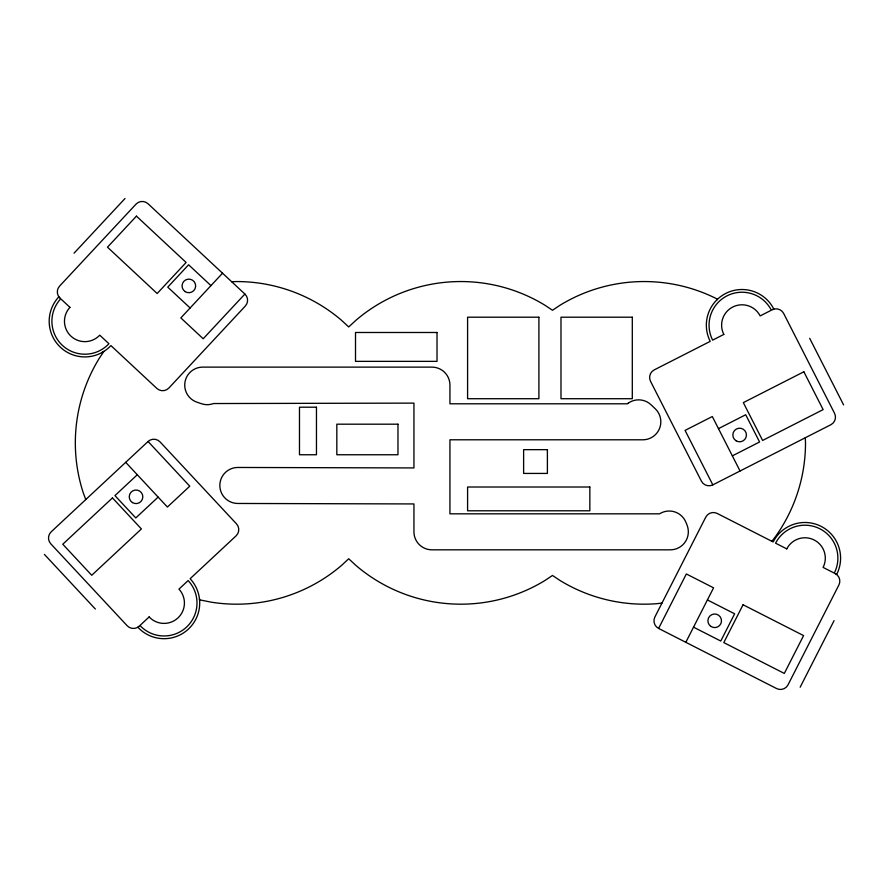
<?xml version="1.0" encoding="UTF-8"?>
<svg xmlns="http://www.w3.org/2000/svg" width="888" height="888" viewBox="0 0 888 888"><rect width="100%" height="100%" fill="white"/><g stroke="black" fill="none" stroke-linecap="round" stroke-linejoin="round"><path stroke-width="1.33" d="M658.596 628.427A8.492 8.492 0 0 1 654.878 617.005L705.76 517.149A8.492 8.492 0 0 1 717.182 513.431L773.159 541.958A35.664 35.664 0 0 1 821.123 526.373A35.664 35.664 0 0 1 836.707 574.336L835.197 573.57A8.492 8.492 0 0 1 838.905 584.981L788.022 684.848A8.492 8.492 0 0 1 776.6 688.555L658.596 628.427L686.346 573.959L713.575 587.834L685.825 642.302M800.155 687.212L834.076 620.645M771.85 541.292L774.691 537.684A161.316 161.316 0 0 0 805.505 442.868L805.294 437.751M74.059 253.169L125.008 198.524M222.533 273.215L180.841 317.915L203.197 338.761L244.888 294.05L148.019 203.729A8.492 8.492 0 0 0 136.019 204.14L59.585 286.114A8.492 8.492 0 0 0 60.007 298.113L58.763 296.947A35.664 35.664 0 0 0 60.528 347.352A35.664 35.664 0 0 0 110.922 345.587L156.876 388.445A8.492 8.492 0 0 0 168.875 388.023L245.31 306.06A8.492 8.492 0 0 0 244.888 294.05M148.063 441.48L51.193 531.812A8.492 8.492 0 0 0 50.783 543.811L127.206 625.774A8.492 8.492 0 0 0 139.205 626.195L137.973 627.35A35.664 35.664 0 0 0 188.367 629.115A35.664 35.664 0 0 0 190.132 578.71L236.075 535.864A8.492 8.492 0 0 0 236.497 523.865L160.062 441.902A8.492 8.492 0 0 0 148.063 441.48L189.755 486.191L167.399 507.037L125.708 462.326M137.296 474.747L114.941 495.593L135.786 517.948L158.131 497.102M716.771 299.955L717.415 299.134A161.316 161.316 0 0 0 559.895 305.317L552.491 310.267L545.077 305.317A161.316 161.316 0 0 0 356.021 320.202L348.718 326.951L341.414 320.202A161.316 161.316 0 0 0 236.641 281.552L231.679 281.74M102.131 352.458L103.907 351.382L99.101 358.574A161.316 161.316 0 0 0 83.228 492.718L85.759 499.578M718.481 428.627L745.709 414.752L759.584 441.98L732.356 455.866M712.831 484.87L830.835 424.742A8.492 8.492 0 0 0 834.554 413.32L783.671 313.464A8.492 8.492 0 0 0 772.249 309.746L773.77 308.98A35.664 35.664 0 0 0 725.807 293.395A35.664 35.664 0 0 0 710.222 341.358L654.234 369.885A8.492 8.492 0 0 0 650.527 381.296L701.409 481.152A8.492 8.492 0 0 0 712.831 484.87L685.07 430.403L712.309 416.528L740.059 470.995M661.982 603.074L656.843 603.685A161.316 161.316 0 0 1 559.895 580.408L552.491 575.457L545.077 580.408A161.316 161.316 0 0 1 356.021 565.534L348.718 558.774L341.414 565.534A161.316 161.316 0 0 1 211.411 602.197L199.534 599.833L199.445 598.69M707.414 599.933L734.642 613.808L720.767 641.047L693.539 627.172M210.956 285.625L188.6 264.779L167.754 287.135L190.11 307.981M44.4 554.401L95.36 609.046M809.678 338.328L843.6 404.895M743.067 604.761L723.798 642.59L784.315 673.426L803.585 635.597L743.067 604.761M136.441 216.139L107.492 247.186L157.165 293.517L186.114 262.471L136.441 216.139M112.454 497.913L62.782 544.233L91.73 575.28L141.403 528.959L112.454 497.913M149.151 616.927L139.96 625.496A32.945 32.945 0 0 0 186.513 627.128A32.945 32.945 0 0 0 188.145 580.563L178.954 589.133A20.38 20.38 0 0 1 177.944 617.937A20.38 20.38 0 0 1 149.151 616.927M628.238 403.163L627.428 403.796L449.939 403.796L449.939 385.115A18.004 18.004 0 0 0 431.934 367.121L202.697 367.121A18.004 18.004 0 0 0 196.881 402.153L201.454 403.718A18.004 18.004 0 0 0 213.586 403.541L413.941 403.119L413.941 467.932L237.884 467.465A18.004 18.004 0 0 0 219.836 485.414A18.004 18.004 0 0 0 237.795 503.463L413.941 503.94L413.941 531.834A18.004 18.004 0 0 0 431.934 549.827L670.351 549.827A18.004 18.004 0 0 0 687.623 526.795A48.951 48.951 0 0 0 685.925 522.322A18.004 18.004 0 0 0 660.916 513.053L659.573 513.83L449.939 513.83L449.939 439.793L642.834 439.793A18.004 18.004 0 0 0 655.2 408.713L651.015 404.762A18.004 18.004 0 0 0 628.238 403.163M723.831 334.421L712.642 340.126A32.945 32.945 0 0 1 727.039 295.815A32.945 32.945 0 0 1 771.339 310.212L760.15 315.917A20.38 20.38 0 0 0 732.744 307.015A20.38 20.38 0 0 0 723.831 334.421M803.862 371.783L743.334 402.619L762.614 440.448L823.132 409.612L803.862 371.783M538.905 317.205L467.588 317.205L467.588 398.712L538.905 398.712L538.905 317.205M632.3 317.205L560.983 317.205L560.983 398.712L632.3 398.712L632.3 317.205M437.018 332.489L355.511 332.489L355.511 361.361L437.018 361.361L437.018 332.489M316.461 407.204L299.478 407.204L299.478 454.756L316.461 454.756L316.461 407.204M397.968 424.187L336.829 424.187L336.829 454.756L397.968 454.756L397.968 424.187M547.397 449.661L523.62 449.661L523.62 473.426L547.397 473.426L547.397 449.661M589.843 487.013L467.588 487.013L467.588 510.789L589.843 510.789L589.843 487.013M786.779 548.895L775.579 543.19A32.945 32.945 0 0 1 819.89 528.793A32.945 32.945 0 0 1 834.287 573.104L823.087 567.399A20.38 20.38 0 0 0 814.185 539.993A20.38 20.38 0 0 0 786.779 548.895M69.941 307.37L60.75 298.801A32.945 32.945 0 0 0 62.382 345.365A32.945 32.945 0 0 0 108.935 343.734L99.745 335.165A20.38 20.38 0 0 1 70.951 336.175A20.38 20.38 0 0 1 69.941 307.37M710.844 626.395A6.793 6.793 0 0 0 721.467 621.334A6.793 6.793 0 0 0 711.776 614.663A6.793 6.793 0 0 0 710.844 626.395M736.13 440.814A6.793 6.793 0 0 0 746.431 435.131A6.793 6.793 0 0 0 736.352 429.048A6.793 6.793 0 0 0 736.13 440.814M132.445 502.575A6.793 6.793 0 0 0 142.824 497.047A6.793 6.793 0 0 0 132.856 490.809A6.793 6.793 0 0 0 132.445 502.575M185.093 291.575A6.793 6.793 0 0 0 195.638 286.347A6.793 6.793 0 0 0 185.836 279.831A6.793 6.793 0 0 0 185.093 291.575"/></g></svg>
